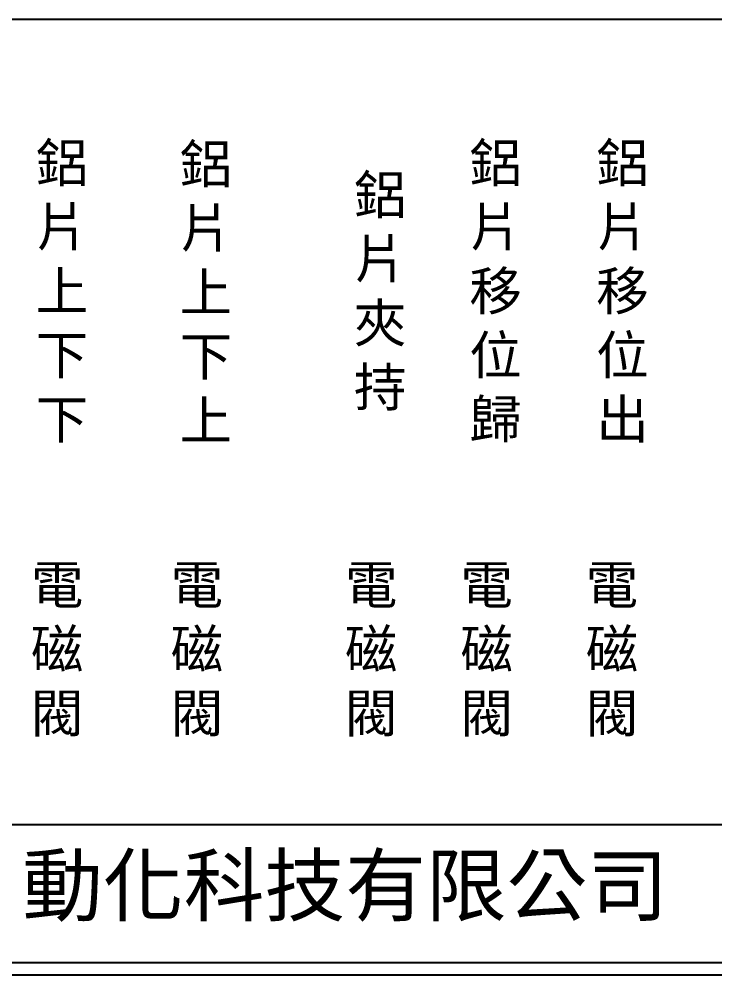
# Model space of a CAD drawing. Extents: x 926 to 1213, y 3 to 207.
# Drawn here: x 988.6 to 1059.1, y 3 to 100 of the extents above; entities that cross this region are included whole.
import ezdxf

# ---------------------------------------------------------------- set-up
doc = ezdxf.new("R2010")
doc.units = 0
doc.layers.add('圖框層', color=7, linetype='CONTINUOUS')
doc.layers.add('標尺寸層', color=3, linetype='CONTINUOUS')
doc.styles.add('CNS', font='romanc.shx', dxfattribs={"bigfont": 'chineset.shx'})
doc.styles.add('STSL', font='KAIU.TTF')

msp = doc.modelspace()

# ---------------------------------------------------------------- linework, layer by layer
at = {"layer": '圖框層', "color": 7}
for p, q in [((926.992, 18.25), (1211.493, 18.25)), ((926.992, 4.25), (1211.493, 4.25)), ((925.742, 3), (1212.742, 3))]:
    msp.add_line(p, q, dxfattribs=at)
at = {"layer": '標尺寸層', "color": 7}
msp.add_line((930.49, 99.958), (1208.361, 99.958), dxfattribs=at)

# ---------------------------------------------------------------- texts
at = {"layer": '圖框層', "color": 4, "style": 'STSL'}
msp.add_text('泓陞自動化科技有限公司', height=6, dxfattribs=at).set_placement((964.346, 9.076))
at = {"layer": '標尺寸層', "color": 7, "char_height": 3.9, "attachment_point": 5, "style": 'CNS'}
for s, insert, width in [('{\\fDFKai-SB|b0|i0|c136|p65;鋁片\\P上下下}', (992.921, 72.165), 2.84806), ('{\\fDFKai-SB|b0|i0|c136|p65;鋁片\\P上下上}', (1007.512, 72.165), 2.84806), ('{\\fDFKai-SB|b0|i0|c136|p65;鋁片\\P移位歸}', (1036.886, 72.165), 2.84806), ('{\\fDFKai-SB|b0|i0|c136|p65;鋁片\\P移位出}', (1049.749, 72.165), 2.84806), ('{\\fDFKai-SB|b0|i0|c136|p65;鋁片\\P夾持}', (1025.175, 72.165), 2.84806), ('{\\fDFKai-SB|b0|i0|c136|p65;電磁閥}', (992.435, 35.841), 8.6627), ('{\\fDFKai-SB|b0|i0|c136|p65;電磁閥}', (1006.606, 35.841), 8.6627), ('{\\fDFKai-SB|b0|i0|c136|p65;電磁閥}', (1024.269, 35.841), 8.6627), ('{\\fDFKai-SB|b0|i0|c136|p65;電磁閥}', (1035.98, 35.841), 8.6627), ('{\\fDFKai-SB|b0|i0|c136|p65;電磁閥}', (1048.681, 35.841), 8.6627)]:
    msp.add_mtext(s, dxfattribs=dict(at, insert=insert, width=width))

doc.saveas('drawing.dxf')
